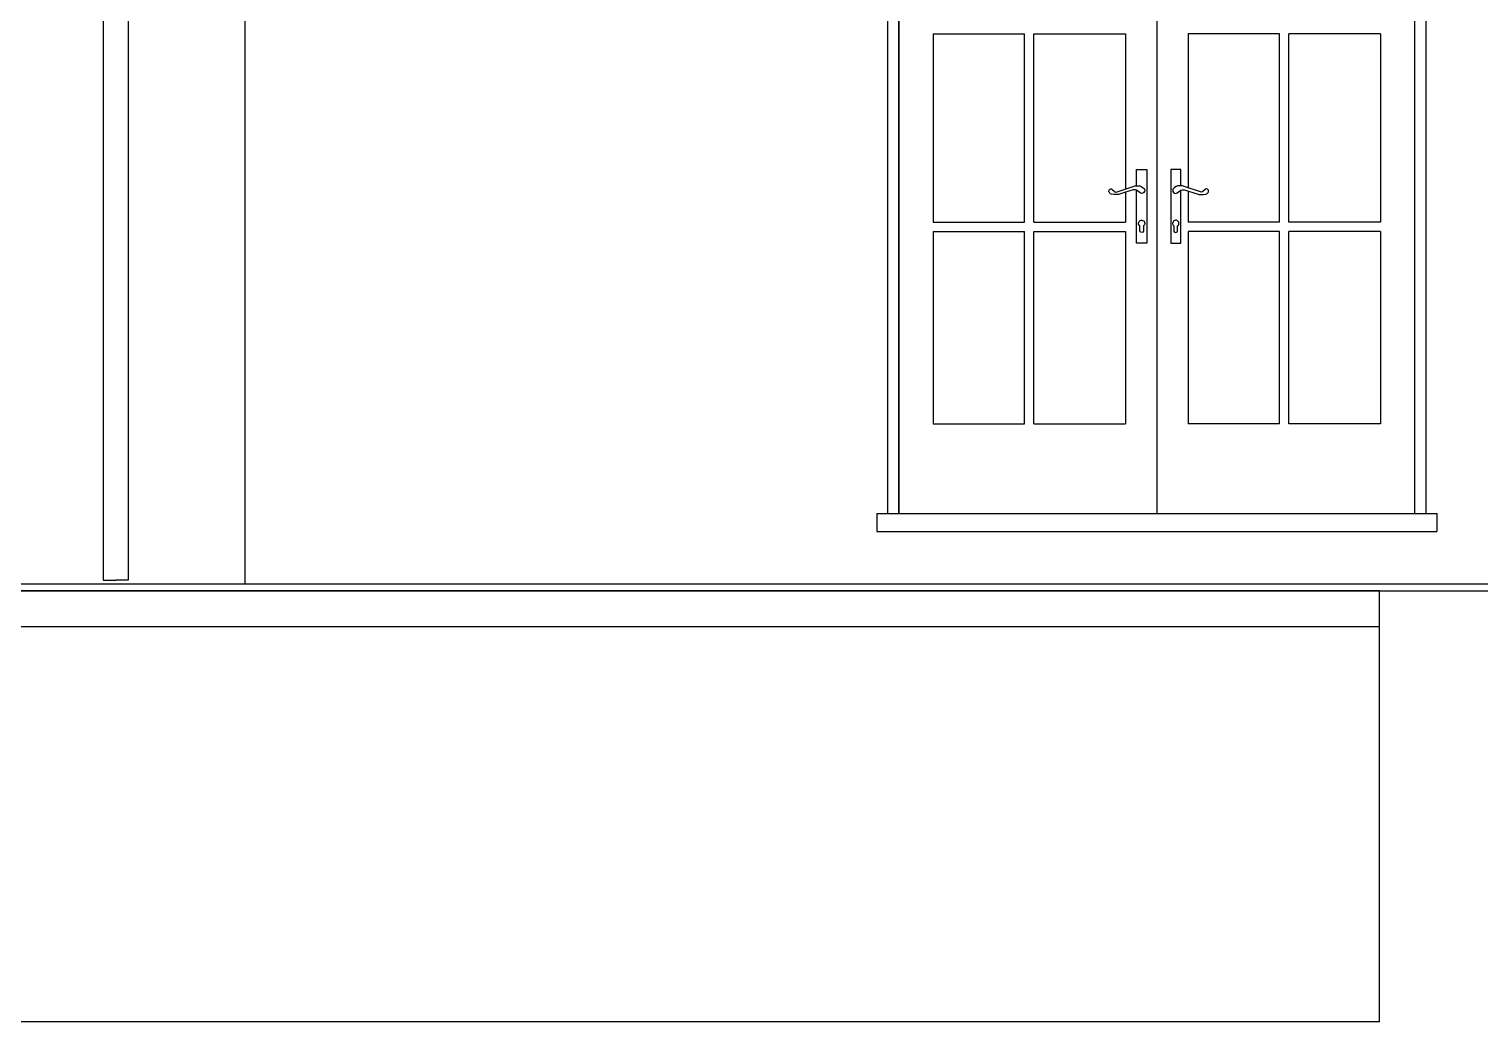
# Model space of a CAD drawing. Header units: millimetres. Extents: x -11840 to 12480, y -4119 to 5972.
# Drawn here: x -5460 to -1420, y -4119 to -1355 of the extents above; entities that cross this region are included whole.
import ezdxf

# ---------------------------------------------------------------- set-up
doc = ezdxf.new("R2010")
doc.units = ezdxf.units.MM

msp = doc.modelspace()

# ---------------------------------------------------------------- linework, layer by layer
for p, q in [((-4859.7, 375.7), (-4859.7, -2899.3)), ((-4859.7, 375.7), (-4859.7, -2899.3)), ((-3037.7, -2704.3), (-3037.7, -786.3)), ((-1699.7, -4119.3), (-1699.7, -2919.3)), ((-1699.7, -4119.3), (-1699.7, -2919.3)), ((-1699.7, -4119.3), (-6799.7, -4119.3)), ((-1699.7, -4119.3), (-6799.7, -4119.3))]:
    msp.add_line(p, q)
at = {"color": 251, "true_color": 0x666666}
for p, q in [((-5253.8, -294.5), (-5253.8, -2889.3)), ((-5253.8, -294.5), (-5253.8, -2889.3)), ((-5183.8, -294.5), (-5183.8, -2889.3)), ((-5183.8, -294.5), (-5183.8, -2889.3)), ((-3037.7, -711.3), (-3037.7, -2704.3)), ((-2319.7, -711.3), (-2319.7, -2704.3)), ((-1601.7, -711.3), (-1601.7, -2704.3)), ((-2942.7, -1368.3), (-2687.7, -1368.3)), ((-2942.7, -1368.3), (-2942.7, -1893.3)), ((-2687.7, -1893.3), (-2687.7, -1368.3)), ((-2661.7, -1368.3), (-2406.7, -1368.3)), ((-2661.7, -1893.3), (-2661.7, -1368.3)), ((-2406.7, -1368.3), (-2406.7, -1800.5)), ((-2232.7, -1368.3), (-2232.7, -1796.9)), ((-1977.7, -1368.3), (-2232.7, -1368.3)), ((-1977.7, -1893.3), (-1977.7, -1368.3)), ((-1696.7, -1368.3), (-1951.7, -1368.3)), ((-1951.7, -1893.3), (-1951.7, -1368.3)), ((-1696.7, -1368.3), (-1696.7, -1893.3)), ((-2406.7, -1809.6), (-2406.7, -1893.3)), ((-2232.7, -1806.4), (-2232.7, -1893.3)), ((-2942.7, -1893.3), (-2687.7, -1893.3)), ((-2661.7, -1893.3), (-2406.7, -1893.3)), ((-1977.7, -1893.3), (-2232.7, -1893.3)), ((-1696.7, -1893.3), (-1951.7, -1893.3)), ((-2942.7, -1919.3), (-2942.7, -2454.3)), ((-2942.7, -1919.3), (-2687.7, -1919.3)), ((-2687.7, -2454.3), (-2687.7, -1919.3)), ((-2661.7, -1919.3), (-2406.7, -1919.3)), ((-2661.7, -2454.3), (-2661.7, -1919.3)), ((-2406.7, -1919.3), (-2406.7, -2454.3)), ((-2232.7, -1919.3), (-2232.7, -2454.3)), ((-1977.7, -1919.3), (-2232.7, -1919.3)), ((-1977.7, -2454.3), (-1977.7, -1919.3)), ((-1696.7, -1919.3), (-1951.7, -1919.3)), ((-1951.7, -2454.3), (-1951.7, -1919.3)), ((-1696.7, -1919.3), (-1696.7, -2454.3)), ((-2942.7, -2454.3), (-2687.7, -2454.3)), ((-2661.7, -2454.3), (-2406.7, -2454.3)), ((-1977.7, -2454.3), (-2232.7, -2454.3)), ((-1696.7, -2454.3), (-1951.7, -2454.3)), ((-3069.7, -2704.3), (-1569.7, -2704.3)), ((-3069.7, -2704.3), (-1569.7, -2704.3)), ((-3069.7, -2704.3), (-3037.7, -2704.3)), ((-1601.7, -2704.3), (-1569.7, -2704.3)), ((-5253.8, -2889.3), (-5249.1, -2889.3)), ((-5253.8, -2889.3), (-5249.1, -2889.3)), ((-5249.1, -2889.3), (-5236.3, -2889.3)), ((-5249.1, -2889.3), (-5236.3, -2889.3)), ((-5236.3, -2889.3), (-5218.8, -2889.3)), ((-5236.3, -2889.3), (-5218.8, -2889.3)), ((-5201.3, -2889.3), (-5218.8, -2889.3)), ((-5201.3, -2889.3), (-5218.8, -2889.3)), ((-5188.5, -2889.3), (-5201.3, -2889.3)), ((-5188.5, -2889.3), (-5201.3, -2889.3)), ((-5183.8, -2889.3), (-5188.5, -2889.3)), ((-5183.8, -2889.3), (-5188.5, -2889.3)), ((-1699.7, -3019.3), (-6799.7, -3019.3))]:
    msp.add_line(p, q, dxfattribs=at)
at = {"color": 250, "true_color": 0x333333}
for p, q in [((-3069.7, -679.3), (-3069.7, -2704.3)), ((-3069.7, -679.3), (-3069.7, -2704.3)), ((-1569.7, -2704.3), (-1569.7, -679.3)), ((-1569.7, -2704.3), (-1569.7, -679.3)), ((-3099.7, -2704.3), (-3099.7, -2754.3)), ((-3099.7, -2704.3), (-1539.7, -2704.3)), ((-3099.7, -2704.3), (-3099.7, -2754.3)), ((-3099.7, -2704.3), (-1539.7, -2704.3)), ((-1539.7, -2704.3), (-1539.7, -2754.3)), ((-1539.7, -2704.3), (-1539.7, -2754.3)), ((-3099.7, -2754.3), (-1539.7, -2754.3)), ((-3099.7, -2754.3), (-1539.7, -2754.3))]:
    msp.add_line(p, q, dxfattribs=at)
at = {"color": 8, "true_color": 0x737373}
for p, q in [((-2375.9, -1746.3), (-2347.9, -1746.3)), ((-2375.9, -1746.3), (-2347.9, -1746.3)), ((-2375.9, -1791.6), (-2375.9, -1746.3)), ((-2375.9, -1791.6), (-2375.9, -1746.3)), ((-2347.9, -1746.3), (-2347.9, -1951.3)), ((-2347.9, -1746.3), (-2347.9, -1951.3)), ((-2252.9, -1746.3), (-2280.9, -1746.3)), ((-2280.9, -1746.3), (-2280.9, -1951.3)), ((-2252.9, -1746.3), (-2280.9, -1746.3)), ((-2280.9, -1746.3), (-2280.9, -1951.3)), ((-2252.9, -1791.6), (-2252.9, -1746.3)), ((-2252.9, -1791.6), (-2252.9, -1746.3)), ((-2453.1, -1806.1), (-2452.8, -1804.2)), ((-2453.1, -1806.1), (-2452.8, -1804.2)), ((-2452.9, -1808), (-2453.1, -1806.1)), ((-2452.9, -1808), (-2453.1, -1806.1)), ((-2451.8, -1810.6), (-2452.9, -1808)), ((-2451.8, -1810.6), (-2452.9, -1808)), ((-2452.8, -1804.2), (-2451.5, -1802.2)), ((-2452.8, -1804.2), (-2451.5, -1802.2)), ((-2450.5, -1812.2), (-2451.8, -1810.6)), ((-2450.5, -1812.2), (-2451.8, -1810.6)), ((-2451.5, -1802.2), (-2449.9, -1801)), ((-2451.5, -1802.2), (-2449.9, -1801)), ((-2448.9, -1813.6), (-2450.5, -1812.2)), ((-2448.9, -1813.6), (-2450.5, -1812.2)), ((-2449.9, -1801), (-2447.7, -1800.3)), ((-2449.9, -1801), (-2447.7, -1800.3)), ((-2445.8, -1815.1), (-2448.9, -1813.6)), ((-2445.8, -1815.1), (-2448.9, -1813.6)), ((-2447.7, -1800.3), (-2445.7, -1800.5)), ((-2447.7, -1800.3), (-2445.7, -1800.5)), ((-2438.6, -1816.3), (-2445.8, -1815.1)), ((-2438.6, -1816.3), (-2445.8, -1815.1)), ((-2445.7, -1800.5), (-2443.6, -1801.5)), ((-2445.7, -1800.5), (-2443.6, -1801.5)), ((-2443.6, -1801.5), (-2438.4, -1807)), ((-2443.6, -1801.5), (-2438.4, -1807)), ((-2432.7, -1816.3), (-2438.6, -1816.3)), ((-2432.7, -1816.3), (-2438.6, -1816.3)), ((-2438.4, -1807), (-2437.1, -1808)), ((-2438.4, -1807), (-2437.1, -1808)), ((-2437.1, -1808), (-2435.2, -1808.8)), ((-2437.1, -1808), (-2435.2, -1808.8)), ((-2435.2, -1808.8), (-2433.1, -1809.1)), ((-2435.2, -1808.8), (-2433.1, -1809.1)), ((-2433.1, -1809.1), (-2430.4, -1808.6)), ((-2433.1, -1809.1), (-2430.4, -1808.6)), ((-2426.8, -1815.6), (-2432.7, -1816.3)), ((-2426.8, -1815.6), (-2432.7, -1816.3)), ((-2430.4, -1808.6), (-2385.5, -1793.3)), ((-2430.4, -1808.6), (-2385.5, -1793.3)), ((-2409.4, -1810.4), (-2426.8, -1815.6)), ((-2409.4, -1810.4), (-2426.8, -1815.6)), ((-2385.2, -1803.1), (-2409.4, -1810.4)), ((-2385.2, -1803.1), (-2409.4, -1810.4)), ((-2385.5, -1793.3), (-2380.5, -1792.1)), ((-2385.5, -1793.3), (-2380.5, -1792.1)), ((-2382.1, -1802.8), (-2385.2, -1803.1)), ((-2382.1, -1802.8), (-2385.2, -1803.1)), ((-2380, -1802.9), (-2382.1, -1802.8)), ((-2380, -1802.9), (-2382.1, -1802.8)), ((-2380.5, -1792.1), (-2375.9, -1791.6)), ((-2380.5, -1792.1), (-2375.9, -1791.6)), ((-2375.9, -1804), (-2380, -1802.9)), ((-2375.9, -1804), (-2380, -1802.9)), ((-2375.9, -1791.6), (-2367.3, -1792.1)), ((-2375.9, -1791.6), (-2367.3, -1792.1)), ((-2373.3, -1805.4), (-2375.9, -1804)), ((-2373.3, -1805.4), (-2375.9, -1804)), ((-2375.9, -1951.3), (-2375.9, -1804)), ((-2375.9, -1951.3), (-2375.9, -1804)), ((-2366.3, -1811.7), (-2373.3, -1805.4)), ((-2366.3, -1811.7), (-2373.3, -1805.4)), ((-2367.3, -1792.1), (-2363.2, -1793.3)), ((-2367.3, -1792.1), (-2363.2, -1793.3)), ((-2364.2, -1812.5), (-2366.3, -1811.7)), ((-2364.2, -1812.5), (-2366.3, -1811.7)), ((-2361.9, -1812.8), (-2364.2, -1812.5)), ((-2361.9, -1812.8), (-2364.2, -1812.5)), ((-2363.2, -1793.3), (-2358.2, -1796.1)), ((-2363.2, -1793.3), (-2358.2, -1796.1)), ((-2358.6, -1812.2), (-2361.9, -1812.8)), ((-2358.6, -1812.2), (-2361.9, -1812.8)), ((-2355.8, -1810.3), (-2358.6, -1812.2)), ((-2355.8, -1810.3), (-2358.6, -1812.2)), ((-2358.2, -1796.1), (-2355.3, -1798.9)), ((-2358.2, -1796.1), (-2355.3, -1798.9)), ((-2354, -1807.5), (-2355.8, -1810.3)), ((-2354, -1807.5), (-2355.8, -1810.3)), ((-2355.3, -1798.9), (-2353.9, -1801.3)), ((-2355.3, -1798.9), (-2353.9, -1801.3)), ((-2353.3, -1804.1), (-2354, -1807.5)), ((-2353.3, -1804.1), (-2354, -1807.5)), ((-2353.9, -1801.3), (-2353.3, -1804.1)), ((-2353.9, -1801.3), (-2353.3, -1804.1)), ((-2275, -1801.3), (-2275.5, -1804.1)), ((-2275, -1801.3), (-2275.5, -1804.1)), ((-2275.5, -1804.1), (-2274.9, -1807.5)), ((-2275.5, -1804.1), (-2274.9, -1807.5)), ((-2273.6, -1798.9), (-2275, -1801.3)), ((-2273.6, -1798.9), (-2275, -1801.3)), ((-2274.9, -1807.5), (-2273, -1810.3)), ((-2274.9, -1807.5), (-2273, -1810.3)), ((-2270.7, -1796.1), (-2273.6, -1798.9)), ((-2270.7, -1796.1), (-2273.6, -1798.9)), ((-2273, -1810.3), (-2270.2, -1812.2)), ((-2273, -1810.3), (-2270.2, -1812.2)), ((-2265.7, -1793.3), (-2270.7, -1796.1)), ((-2265.7, -1793.3), (-2270.7, -1796.1)), ((-2270.2, -1812.2), (-2266.9, -1812.8)), ((-2270.2, -1812.2), (-2266.9, -1812.8)), ((-2266.9, -1812.8), (-2264.7, -1812.5)), ((-2266.9, -1812.8), (-2264.7, -1812.5)), ((-2261.6, -1792.1), (-2265.7, -1793.3)), ((-2261.6, -1792.1), (-2265.7, -1793.3)), ((-2264.7, -1812.5), (-2262.6, -1811.7)), ((-2264.7, -1812.5), (-2262.6, -1811.7)), ((-2262.6, -1811.7), (-2255.6, -1805.4)), ((-2262.6, -1811.7), (-2255.6, -1805.4)), ((-2252.9, -1791.6), (-2261.6, -1792.1)), ((-2252.9, -1791.6), (-2261.6, -1792.1)), ((-2255.6, -1805.4), (-2252.9, -1804)), ((-2255.6, -1805.4), (-2252.9, -1804)), ((-2248.4, -1792.1), (-2252.9, -1791.6)), ((-2248.4, -1792.1), (-2252.9, -1791.6)), ((-2252.9, -1804), (-2248.8, -1802.9)), ((-2252.9, -1804), (-2248.8, -1802.9)), ((-2252.9, -1951.3), (-2252.9, -1804)), ((-2252.9, -1951.3), (-2252.9, -1804)), ((-2248.8, -1802.9), (-2246.7, -1802.8)), ((-2248.8, -1802.9), (-2246.7, -1802.8)), ((-2243.4, -1793.3), (-2248.4, -1792.1)), ((-2243.4, -1793.3), (-2248.4, -1792.1)), ((-2246.7, -1802.8), (-2243.6, -1803.1)), ((-2246.7, -1802.8), (-2243.6, -1803.1)), ((-2243.6, -1803.1), (-2219.4, -1810.4)), ((-2243.6, -1803.1), (-2219.4, -1810.4)), ((-2198.4, -1808.6), (-2243.4, -1793.3)), ((-2198.4, -1808.6), (-2243.4, -1793.3)), ((-2219.4, -1810.4), (-2202, -1815.6)), ((-2219.4, -1810.4), (-2202, -1815.6)), ((-2202, -1815.6), (-2196.2, -1816.3)), ((-2202, -1815.6), (-2196.2, -1816.3)), ((-2195.8, -1809.1), (-2198.4, -1808.6)), ((-2195.8, -1809.1), (-2198.4, -1808.6)), ((-2196.2, -1816.3), (-2190.3, -1816.3)), ((-2196.2, -1816.3), (-2190.3, -1816.3)), ((-2193.7, -1808.8), (-2195.8, -1809.1)), ((-2193.7, -1808.8), (-2195.8, -1809.1)), ((-2191.7, -1808), (-2193.7, -1808.8)), ((-2191.7, -1808), (-2193.7, -1808.8)), ((-2190.4, -1807), (-2191.7, -1808)), ((-2190.4, -1807), (-2191.7, -1808)), ((-2185.3, -1801.5), (-2190.4, -1807)), ((-2185.3, -1801.5), (-2190.4, -1807)), ((-2190.3, -1816.3), (-2183.1, -1815.1)), ((-2190.3, -1816.3), (-2183.1, -1815.1)), ((-2183.2, -1800.5), (-2185.3, -1801.5)), ((-2183.2, -1800.5), (-2185.3, -1801.5)), ((-2181.2, -1800.3), (-2183.2, -1800.5)), ((-2181.2, -1800.3), (-2183.2, -1800.5)), ((-2183.1, -1815.1), (-2179.9, -1813.6)), ((-2183.1, -1815.1), (-2179.9, -1813.6)), ((-2178.9, -1801), (-2181.2, -1800.3)), ((-2178.9, -1801), (-2181.2, -1800.3)), ((-2179.9, -1813.6), (-2178.4, -1812.2)), ((-2179.9, -1813.6), (-2178.4, -1812.2)), ((-2177.3, -1802.2), (-2178.9, -1801)), ((-2177.3, -1802.2), (-2178.9, -1801)), ((-2178.4, -1812.2), (-2177.1, -1810.6)), ((-2178.4, -1812.2), (-2177.1, -1810.6)), ((-2176.1, -1804.2), (-2177.3, -1802.2)), ((-2176.1, -1804.2), (-2177.3, -1802.2)), ((-2177.1, -1810.6), (-2176, -1808)), ((-2177.1, -1810.6), (-2176, -1808)), ((-2175.7, -1806.1), (-2176.1, -1804.2)), ((-2175.7, -1806.1), (-2176.1, -1804.2)), ((-2176, -1808), (-2175.7, -1806.1)), ((-2176, -1808), (-2175.7, -1806.1)), ((-2370.7, -1895.8), (-2370, -1893)), ((-2370.7, -1895.8), (-2370, -1893)), ((-2370.4, -1898.6), (-2370.7, -1895.8)), ((-2370.4, -1898.6), (-2370.7, -1895.8)), ((-2369.2, -1901.2), (-2370.4, -1898.6)), ((-2369.2, -1901.2), (-2370.4, -1898.6)), ((-2370, -1893), (-2368.9, -1891)), ((-2370, -1893), (-2368.9, -1891)), ((-2368.9, -1891), (-2367.7, -1889.7)), ((-2368.9, -1891), (-2367.7, -1889.7)), ((-2367.7, -1889.7), (-2365.8, -1888.4)), ((-2367.7, -1889.7), (-2365.8, -1888.4)), ((-2365.8, -1888.4), (-2363.6, -1887.7)), ((-2365.8, -1888.4), (-2363.6, -1887.7)), ((-2363.6, -1887.7), (-2361.3, -1887.5)), ((-2363.6, -1887.7), (-2361.3, -1887.5)), ((-2361.3, -1887.5), (-2359.1, -1888)), ((-2361.3, -1887.5), (-2359.1, -1888)), ((-2359.1, -1888), (-2357, -1889)), ((-2359.1, -1888), (-2357, -1889)), ((-2357, -1889), (-2355.3, -1890.5)), ((-2357, -1889), (-2355.3, -1890.5)), ((-2355.3, -1890.5), (-2353.5, -1894.1)), ((-2355.3, -1890.5), (-2353.5, -1894.1)), ((-2353.2, -1896.9), (-2354.1, -1900.2)), ((-2353.2, -1896.9), (-2354.1, -1900.2)), ((-2353.5, -1894.1), (-2353.2, -1896.9)), ((-2353.5, -1894.1), (-2353.2, -1896.9)), ((-2275.4, -1894.1), (-2275.6, -1896.9)), ((-2275.4, -1894.1), (-2275.6, -1896.9)), ((-2275.6, -1896.9), (-2274.7, -1900.2)), ((-2275.6, -1896.9), (-2274.7, -1900.2)), ((-2273.5, -1890.5), (-2275.4, -1894.1)), ((-2273.5, -1890.5), (-2275.4, -1894.1)), ((-2271.8, -1889), (-2273.5, -1890.5)), ((-2271.8, -1889), (-2273.5, -1890.5)), ((-2269.7, -1888), (-2271.8, -1889)), ((-2269.7, -1888), (-2271.8, -1889)), ((-2267.5, -1887.5), (-2269.7, -1888)), ((-2267.5, -1887.5), (-2269.7, -1888)), ((-2265.2, -1887.7), (-2267.5, -1887.5)), ((-2265.2, -1887.7), (-2267.5, -1887.5)), ((-2263, -1888.4), (-2265.2, -1887.7)), ((-2263, -1888.4), (-2265.2, -1887.7)), ((-2261.1, -1889.7), (-2263, -1888.4)), ((-2261.1, -1889.7), (-2263, -1888.4)), ((-2260, -1891), (-2261.1, -1889.7)), ((-2260, -1891), (-2261.1, -1889.7)), ((-2258.8, -1893), (-2260, -1891)), ((-2258.8, -1893), (-2260, -1891)), ((-2259.7, -1901.2), (-2258.5, -1898.6)), ((-2259.7, -1901.2), (-2258.5, -1898.6)), ((-2258.2, -1895.8), (-2258.8, -1893)), ((-2258.2, -1895.8), (-2258.8, -1893)), ((-2258.5, -1898.6), (-2258.2, -1895.8)), ((-2258.5, -1898.6), (-2258.2, -1895.8)), ((-2367.2, -1903.3), (-2369.2, -1901.2)), ((-2367.2, -1903.3), (-2369.2, -1901.2)), ((-2367.2, -1916.6), (-2367.2, -1903.3)), ((-2367.2, -1916.6), (-2367.2, -1903.3)), ((-2366.8, -1918.3), (-2367.2, -1916.6)), ((-2366.8, -1918.3), (-2367.2, -1916.6)), ((-2366.1, -1919.5), (-2366.8, -1918.3)), ((-2366.1, -1919.5), (-2366.8, -1918.3)), ((-2363.9, -1921.1), (-2366.1, -1919.5)), ((-2363.9, -1921.1), (-2366.1, -1919.5)), ((-2361.2, -1921.5), (-2363.9, -1921.1)), ((-2361.2, -1921.5), (-2363.9, -1921.1)), ((-2358.7, -1920.4), (-2361.2, -1921.5)), ((-2358.7, -1920.4), (-2361.2, -1921.5)), ((-2357.1, -1918.3), (-2358.7, -1920.4)), ((-2357.1, -1918.3), (-2358.7, -1920.4)), ((-2356.7, -1916.3), (-2357.1, -1918.3)), ((-2356.7, -1916.3), (-2357.1, -1918.3)), ((-2355, -1901.7), (-2356.7, -1903.3)), ((-2355, -1901.7), (-2356.7, -1903.3)), ((-2356.7, -1903.3), (-2356.7, -1916.3)), ((-2356.7, -1903.3), (-2356.7, -1916.3)), ((-2354.1, -1900.2), (-2355, -1901.7)), ((-2354.1, -1900.2), (-2355, -1901.7)), ((-2274.7, -1900.2), (-2273.8, -1901.7)), ((-2274.7, -1900.2), (-2273.8, -1901.7)), ((-2273.8, -1901.7), (-2272.2, -1903.3)), ((-2273.8, -1901.7), (-2272.2, -1903.3)), ((-2272.2, -1903.3), (-2272.2, -1916.3)), ((-2272.2, -1903.3), (-2272.2, -1916.3)), ((-2272.2, -1916.3), (-2271.8, -1918.3)), ((-2272.2, -1916.3), (-2271.8, -1918.3)), ((-2271.8, -1918.3), (-2270.1, -1920.4)), ((-2271.8, -1918.3), (-2270.1, -1920.4)), ((-2270.1, -1920.4), (-2267.6, -1921.5)), ((-2270.1, -1920.4), (-2267.6, -1921.5)), ((-2267.6, -1921.5), (-2264.9, -1921.1)), ((-2267.6, -1921.5), (-2264.9, -1921.1)), ((-2264.9, -1921.1), (-2262.8, -1919.5)), ((-2264.9, -1921.1), (-2262.8, -1919.5)), ((-2262.8, -1919.5), (-2262.1, -1918.3)), ((-2262.8, -1919.5), (-2262.1, -1918.3)), ((-2262.1, -1918.3), (-2261.7, -1916.6)), ((-2262.1, -1918.3), (-2261.7, -1916.6)), ((-2261.7, -1903.3), (-2259.7, -1901.2)), ((-2261.7, -1903.3), (-2259.7, -1901.2)), ((-2261.7, -1916.6), (-2261.7, -1903.3)), ((-2261.7, -1916.6), (-2261.7, -1903.3)), ((-2347.9, -1951.3), (-2375.9, -1951.3)), ((-2347.9, -1951.3), (-2375.9, -1951.3)), ((-2280.9, -1951.3), (-2252.9, -1951.3)), ((-2280.9, -1951.3), (-2252.9, -1951.3))]:
    msp.add_line(p, q, dxfattribs=at)
at = {"color": 253, "true_color": 0xb4b4b4}
for p, q in [((-6799.7, -2899.3), (3190.3, -2899.3)), ((-6799.7, -2899.3), (3190.3, -2899.3)), ((-1699.7, -2919.3), (3190.3, -2919.3)), ((-1699.7, -2919.3), (3190.3, -2919.3))]:
    msp.add_line(p, q, dxfattribs=at)
at = {"color": 253, "true_color": 0x999999}
for p, q in [((-6949.7, -2919.3), (-1549.7, -2919.3)), ((-1699.7, -2919.3), (-6799.7, -2919.3)), ((-1699.7, -2919.3), (-6799.7, -2919.3))]:
    msp.add_line(p, q, dxfattribs=at)

doc.saveas('drawing.dxf')
